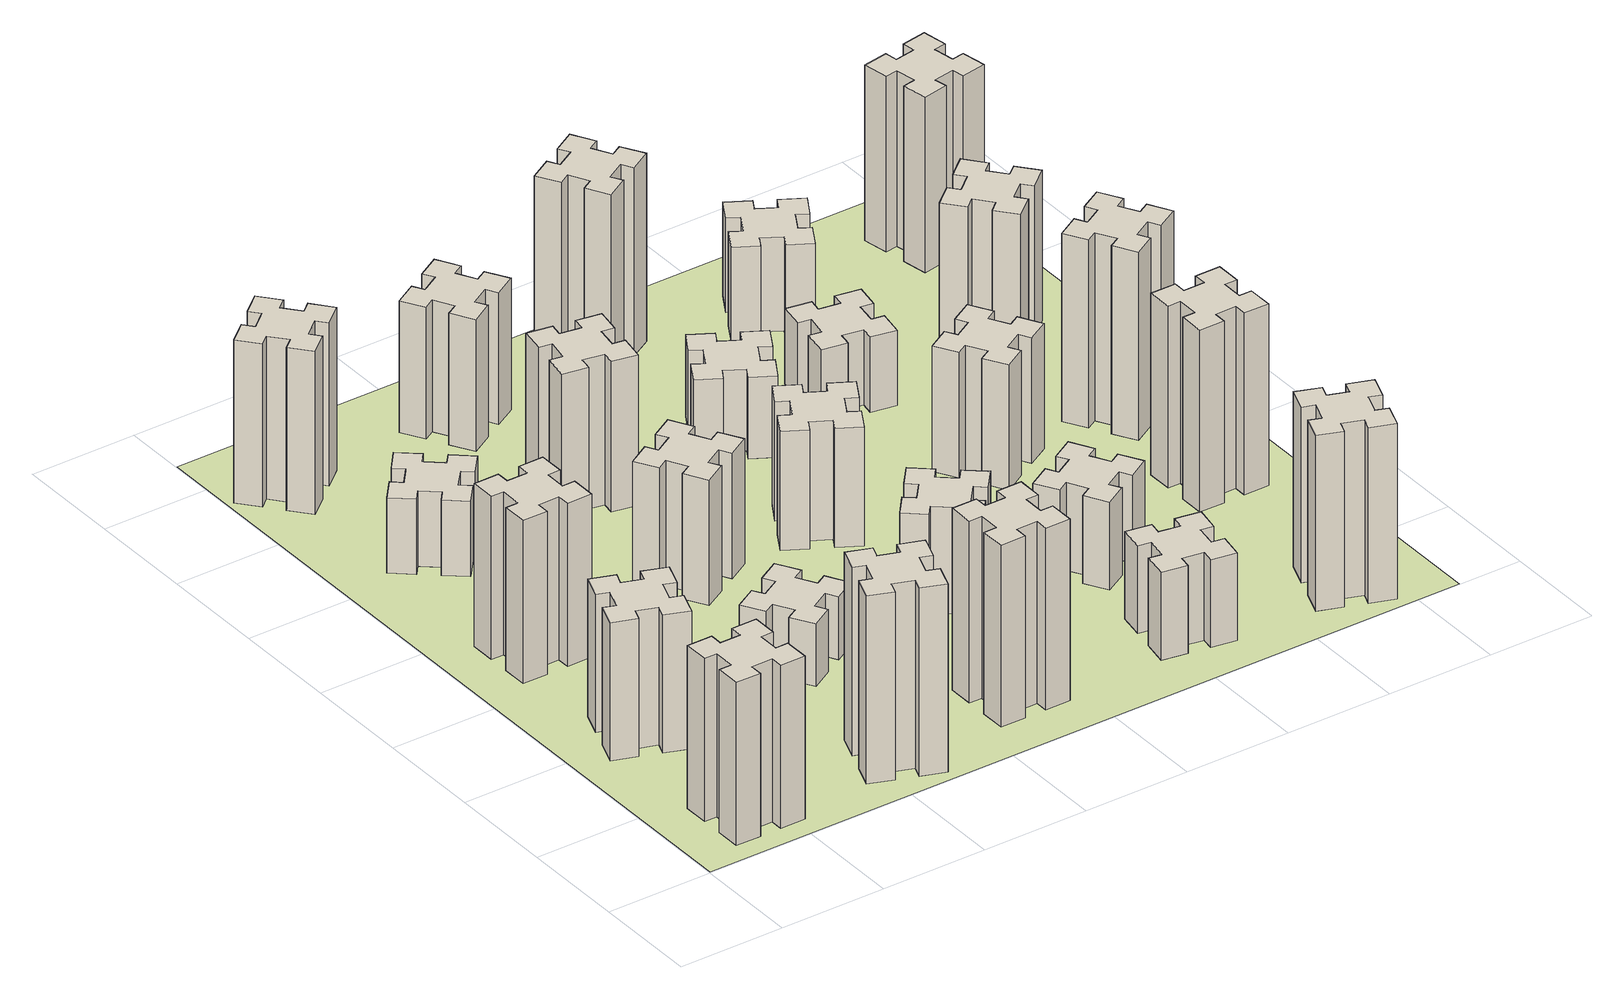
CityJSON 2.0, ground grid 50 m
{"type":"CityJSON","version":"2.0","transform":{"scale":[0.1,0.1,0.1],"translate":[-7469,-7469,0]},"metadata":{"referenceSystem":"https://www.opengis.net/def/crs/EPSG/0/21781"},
"CityObjects":{
"building1":{"type":"Building","attributes":{"class":"1000","function":"1000","usage":"1000","yearOfConstruction":2016,"roofType":"1000","measuredHeight":78,"storeysAboveGround":30,"storeysBelowGround":0},"geometry":[{"type":"Solid","lod":"1","boundaries":[[[[0,1,2,3,4,5,6,7,8,9,10,11,12,13,14,15,16,17,18,19]],[[17,16,20,21]],[[16,15,22,20]],[[15,14,23,22]],[[14,13,24,23]],[[13,12,25,24]],[[12,11,26,25]],[[11,10,27,26]],[[10,9,28,27]],[[9,8,29,28]],[[8,7,30,29]],[[7,6,31,30]],[[6,5,32,31]],[[5,4,33,32]],[[4,3,34,33]],[[3,2,35,34]],[[2,1,36,35]],[[1,0,37,36]],[[0,19,38,37]],[[19,18,39,38]],[[18,17,21,39]],[[24,25,26,27,28,29,30,31,32,33,34,35,36,37,38,39,21,20,22,23]]]]}]},
"building2":{"type":"Building","attributes":{"class":"1000","function":"1000","usage":"1000","yearOfConstruction":2016,"roofType":"1000","measuredHeight":66,"storeysAboveGround":30,"storeysBelowGround":0},"geometry":[{"type":"Solid","lod":"1","boundaries":[[[[40,41,42,43,44,45,46,47,48,49,50,51,52,53,54,55,56,57,58,59]],[[57,56,60,61]],[[56,55,62,60]],[[55,54,63,62]],[[54,53,64,63]],[[53,52,65,64]],[[52,51,66,65]],[[51,50,67,66]],[[50,49,68,67]],[[49,48,69,68]],[[48,47,70,69]],[[47,46,71,70]],[[46,45,72,71]],[[45,44,73,72]],[[44,43,74,73]],[[43,42,75,74]],[[42,41,76,75]],[[41,40,77,76]],[[40,59,78,77]],[[59,58,79,78]],[[58,57,61,79]],[[64,65,66,67,68,69,70,71,72,73,74,75,76,77,78,79,61,60,62,63]]]]}]},
"building3":{"type":"Building","attributes":{"class":"1000","function":"1000","usage":"1000","yearOfConstruction":2016,"roofType":"1000","measuredHeight":78,"storeysAboveGround":30,"storeysBelowGround":0},"geometry":[{"type":"Solid","lod":"1","boundaries":[[[[80,81,82,83,84,85,86,87,88,89,90,91,92,93,94,95,96,97,98,99]],[[97,96,100,101]],[[96,95,102,100]],[[95,94,103,102]],[[94,93,104,103]],[[93,92,105,104]],[[92,91,106,105]],[[91,90,107,106]],[[90,89,108,107]],[[89,88,109,108]],[[88,87,110,109]],[[87,86,111,110]],[[86,85,112,111]],[[85,84,113,112]],[[84,83,114,113]],[[83,82,115,114]],[[82,81,116,115]],[[81,80,117,116]],[[80,99,118,117]],[[99,98,119,118]],[[98,97,101,119]],[[104,105,106,107,108,109,110,111,112,113,114,115,116,117,118,119,101,100,102,103]]]]}]},
"building4":{"type":"Building","attributes":{"class":"1000","function":"1000","usage":"1000","yearOfConstruction":2016,"roofType":"1000","measuredHeight":90,"storeysAboveGround":30,"storeysBelowGround":0},"geometry":[{"type":"Solid","lod":"1","boundaries":[[[[120,121,122,123,124,125,126,127,128,129,130,131,132,133,134,135,136,137,138,139]],[[137,136,140,141]],[[136,135,142,140]],[[135,134,143,142]],[[134,133,144,143]],[[133,132,145,144]],[[132,131,146,145]],[[131,130,147,146]],[[130,129,148,147]],[[129,128,149,148]],[[128,127,150,149]],[[127,126,151,150]],[[126,125,152,151]],[[125,124,153,152]],[[124,123,154,153]],[[123,122,155,154]],[[122,121,156,155]],[[121,120,157,156]],[[120,139,158,157]],[[139,138,159,158]],[[138,137,141,159]],[[144,145,146,147,148,149,150,151,152,153,154,155,156,157,158,159,141,140,142,143]]]]}]},
"building5":{"type":"Building","attributes":{"class":"1000","function":"1000","usage":"1000","yearOfConstruction":2016,"roofType":"1000","measuredHeight":36,"storeysAboveGround":30,"storeysBelowGround":0},"geometry":[{"type":"Solid","lod":"1","boundaries":[[[[160,161,162,163,164,165,166,167,168,169,170,171,172,173,174,175,176,177,178,179]],[[177,176,180,181]],[[176,175,182,180]],[[175,174,183,182]],[[174,173,184,183]],[[173,172,185,184]],[[172,171,186,185]],[[171,170,187,186]],[[170,169,188,187]],[[169,168,189,188]],[[168,167,190,189]],[[167,166,191,190]],[[166,165,192,191]],[[165,164,193,192]],[[164,163,194,193]],[[163,162,195,194]],[[162,161,196,195]],[[161,160,197,196]],[[160,179,198,197]],[[179,178,199,198]],[[178,177,181,199]],[[184,185,186,187,188,189,190,191,192,193,194,195,196,197,198,199,181,180,182,183]]]]}]},
"building6":{"type":"Building","attributes":{"class":"1000","function":"1000","usage":"1000","yearOfConstruction":2016,"roofType":"1000","measuredHeight":78,"storeysAboveGround":30,"storeysBelowGround":0},"geometry":[{"type":"Solid","lod":"1","boundaries":[[[[200,201,202,203,204,205,206,207,208,209,210,211,212,213,214,215,216,217,218,219]],[[217,216,220,221]],[[216,215,222,220]],[[215,214,223,222]],[[214,213,224,223]],[[213,212,225,224]],[[212,211,226,225]],[[211,210,227,226]],[[210,209,228,227]],[[209,208,229,228]],[[208,207,230,229]],[[207,206,231,230]],[[206,205,232,231]],[[205,204,233,232]],[[204,203,234,233]],[[203,202,235,234]],[[202,201,236,235]],[[201,200,237,236]],[[200,219,238,237]],[[219,218,239,238]],[[218,217,221,239]],[[224,225,226,227,228,229,230,231,232,233,234,235,236,237,238,239,221,220,222,223]]]]}]},
"building7":{"type":"Building","attributes":{"class":"1000","function":"1000","usage":"1000","yearOfConstruction":2016,"roofType":"1000","measuredHeight":30,"storeysAboveGround":30,"storeysBelowGround":0},"geometry":[{"type":"Solid","lod":"1","boundaries":[[[[240,241,242,243,244,245,246,247,248,249,250,251,252,253,254,255,256,257,258,259]],[[257,256,260,261]],[[256,255,262,260]],[[255,254,263,262]],[[254,253,264,263]],[[253,252,265,264]],[[252,251,266,265]],[[251,250,267,266]],[[250,249,268,267]],[[249,248,269,268]],[[248,247,270,269]],[[247,246,271,270]],[[246,245,272,271]],[[245,244,273,272]],[[244,243,274,273]],[[243,242,275,274]],[[242,241,276,275]],[[241,240,277,276]],[[240,259,278,277]],[[259,258,279,278]],[[258,257,261,279]],[[264,265,266,267,268,269,270,271,272,273,274,275,276,277,278,279,261,260,262,263]]]]}]},
"building8":{"type":"Building","attributes":{"class":"1000","function":"1000","usage":"1000","yearOfConstruction":2016,"roofType":"1000","measuredHeight":60,"storeysAboveGround":30,"storeysBelowGround":0},"geometry":[{"type":"Solid","lod":"1","boundaries":[[[[280,281,282,283,284,285,286,287,288,289,290,291,292,293,294,295,296,297,298,299]],[[297,296,300,301]],[[296,295,302,300]],[[295,294,303,302]],[[294,293,304,303]],[[293,292,305,304]],[[292,291,306,305]],[[291,290,307,306]],[[290,289,308,307]],[[289,288,309,308]],[[288,287,310,309]],[[287,286,311,310]],[[286,285,312,311]],[[285,284,313,312]],[[284,283,314,313]],[[283,282,315,314]],[[282,281,316,315]],[[281,280,317,316]],[[280,299,318,317]],[[299,298,319,318]],[[298,297,301,319]],[[304,305,306,307,308,309,310,311,312,313,314,315,316,317,318,319,301,300,302,303]]]]}]},
"building9":{"type":"Building","attributes":{"class":"1000","function":"1000","usage":"1000","yearOfConstruction":2016,"roofType":"1000","measuredHeight":87,"storeysAboveGround":30,"storeysBelowGround":0},"geometry":[{"type":"Solid","lod":"1","boundaries":[[[[320,321,322,323,324,325,326,327,328,329,330,331,332,333,334,335,336,337,338,339]],[[337,336,340,341]],[[336,335,342,340]],[[335,334,343,342]],[[334,333,344,343]],[[333,332,345,344]],[[332,331,346,345]],[[331,330,347,346]],[[330,329,348,347]],[[329,328,349,348]],[[328,327,350,349]],[[327,326,351,350]],[[326,325,352,351]],[[325,324,353,352]],[[324,323,354,353]],[[323,322,355,354]],[[322,321,356,355]],[[321,320,357,356]],[[320,339,358,357]],[[339,338,359,358]],[[338,337,341,359]],[[344,345,346,347,348,349,350,351,352,353,354,355,356,357,358,359,341,340,342,343]]]]}]},
"building10":{"type":"Building","attributes":{"class":"1000","function":"1000","usage":"1000","yearOfConstruction":2016,"roofType":"1000","measuredHeight":72,"storeysAboveGround":30,"storeysBelowGround":0},"geometry":[{"type":"Solid","lod":"1","boundaries":[[[[360,361,362,363,364,365,366,367,368,369,370,371,372,373,374,375,376,377,378,379]],[[377,376,380,381]],[[376,375,382,380]],[[375,374,383,382]],[[374,373,384,383]],[[373,372,385,384]],[[372,371,386,385]],[[371,370,387,386]],[[370,369,388,387]],[[369,368,389,388]],[[368,367,390,389]],[[367,366,391,390]],[[366,365,392,391]],[[365,364,393,392]],[[364,363,394,393]],[[363,362,395,394]],[[362,361,396,395]],[[361,360,397,396]],[[360,379,398,397]],[[379,378,399,398]],[[378,377,381,399]],[[384,385,386,387,388,389,390,391,392,393,394,395,396,397,398,399,381,380,382,383]]]]}]},
"building11":{"type":"Building","attributes":{"class":"1000","function":"1000","usage":"1000","yearOfConstruction":2016,"roofType":"1000","measuredHeight":63,"storeysAboveGround":30,"storeysBelowGround":0},"geometry":[{"type":"Solid","lod":"1","boundaries":[[[[400,401,402,403,404,405,406,407,408,409,410,411,412,413,414,415,416,417,418,419]],[[417,416,420,421]],[[416,415,422,420]],[[415,414,423,422]],[[414,413,424,423]],[[413,412,425,424]],[[412,411,426,425]],[[411,410,427,426]],[[410,409,428,427]],[[409,408,429,428]],[[408,407,430,429]],[[407,406,431,430]],[[406,405,432,431]],[[405,404,433,432]],[[404,403,434,433]],[[403,402,435,434]],[[402,401,436,435]],[[401,400,437,436]],[[400,419,438,437]],[[419,418,439,438]],[[418,417,421,439]],[[424,425,426,427,428,429,430,431,432,433,434,435,436,437,438,439,421,420,422,423]]]]}]},
"building12":{"type":"Building","attributes":{"class":"1000","function":"1000","usage":"1000","yearOfConstruction":2016,"roofType":"1000","measuredHeight":51,"storeysAboveGround":30,"storeysBelowGround":0},"geometry":[{"type":"Solid","lod":"1","boundaries":[[[[440,441,442,443,444,445,446,447,448,449,450,451,452,453,454,455,456,457,458,459]],[[457,456,460,461]],[[456,455,462,460]],[[455,454,463,462]],[[454,453,464,463]],[[453,452,465,464]],[[452,451,466,465]],[[451,450,467,466]],[[450,449,468,467]],[[449,448,469,468]],[[448,447,470,469]],[[447,446,471,470]],[[446,445,472,471]],[[445,444,473,472]],[[444,443,474,473]],[[443,442,475,474]],[[442,441,476,475]],[[441,440,477,476]],[[440,459,478,477]],[[459,458,479,478]],[[458,457,461,479]],[[464,465,466,467,468,469,470,471,472,473,474,475,476,477,478,479,461,460,462,463]]]]}]},
"building13":{"type":"Building","attributes":{"class":"1000","function":"1000","usage":"1000","yearOfConstruction":2016,"roofType":"1000","measuredHeight":57,"storeysAboveGround":30,"storeysBelowGround":0},"geometry":[{"type":"Solid","lod":"1","boundaries":[[[[480,481,482,483,484,485,486,487,488,489,490,491,492,493,494,495,496,497,498,499]],[[497,496,500,501]],[[496,495,502,500]],[[495,494,503,502]],[[494,493,504,503]],[[493,492,505,504]],[[492,491,506,505]],[[491,490,507,506]],[[490,489,508,507]],[[489,488,509,508]],[[488,487,510,509]],[[487,486,511,510]],[[486,485,512,511]],[[485,484,513,512]],[[484,483,514,513]],[[483,482,515,514]],[[482,481,516,515]],[[481,480,517,516]],[[480,499,518,517]],[[499,498,519,518]],[[498,497,501,519]],[[504,505,506,507,508,509,510,511,512,513,514,515,516,517,518,519,501,500,502,503]]]]}]},
"building14":{"type":"Building","attributes":{"class":"1000","function":"1000","usage":"1000","yearOfConstruction":2016,"roofType":"1000","measuredHeight":42,"storeysAboveGround":30,"storeysBelowGround":0},"geometry":[{"type":"Solid","lod":"1","boundaries":[[[[520,521,522,523,524,525,526,527,528,529,530,531,532,533,534,535,536,537,538,539]],[[537,536,540,541]],[[536,535,542,540]],[[535,534,543,542]],[[534,533,544,543]],[[533,532,545,544]],[[532,531,546,545]],[[531,530,547,546]],[[530,529,548,547]],[[529,528,549,548]],[[528,527,550,549]],[[527,526,551,550]],[[526,525,552,551]],[[525,524,553,552]],[[524,523,554,553]],[[523,522,555,554]],[[522,521,556,555]],[[521,520,557,556]],[[520,539,558,557]],[[539,538,559,558]],[[538,537,541,559]],[[544,545,546,547,548,549,550,551,552,553,554,555,556,557,558,559,541,540,542,543]]]]}]},
"building15":{"type":"Building","attributes":{"class":"1000","function":"1000","usage":"1000","yearOfConstruction":2016,"roofType":"1000","measuredHeight":39,"storeysAboveGround":30,"storeysBelowGround":0},"geometry":[{"type":"Solid","lod":"1","boundaries":[[[[560,561,562,563,564,565,566,567,568,569,570,571,572,573,574,575,576,577,578,579]],[[577,576,580,581]],[[576,575,582,580]],[[575,574,583,582]],[[574,573,584,583]],[[573,572,585,584]],[[572,571,586,585]],[[571,570,587,586]],[[570,569,588,587]],[[569,568,589,588]],[[568,567,590,589]],[[567,566,591,590]],[[566,565,592,591]],[[565,564,593,592]],[[564,563,594,593]],[[563,562,595,594]],[[562,561,596,595]],[[561,560,597,596]],[[560,579,598,597]],[[579,578,599,598]],[[578,577,581,599]],[[584,585,586,587,588,589,590,591,592,593,594,595,596,597,598,599,581,580,582,583]]]]}]},
"building16":{"type":"Building","attributes":{"class":"1000","function":"1000","usage":"1000","yearOfConstruction":2016,"roofType":"1000","measuredHeight":90,"storeysAboveGround":30,"storeysBelowGround":0},"geometry":[{"type":"Solid","lod":"1","boundaries":[[[[600,601,602,603,604,605,606,607,608,609,610,611,612,613,614,615,616,617,618,619]],[[617,616,620,621]],[[616,615,622,620]],[[615,614,623,622]],[[614,613,624,623]],[[613,612,625,624]],[[612,611,626,625]],[[611,610,627,626]],[[610,609,628,627]],[[609,608,629,628]],[[608,607,630,629]],[[607,606,631,630]],[[606,605,632,631]],[[605,604,633,632]],[[604,603,634,633]],[[603,602,635,634]],[[602,601,636,635]],[[601,600,637,636]],[[600,619,638,637]],[[619,618,639,638]],[[618,617,621,639]],[[624,625,626,627,628,629,630,631,632,633,634,635,636,637,638,639,621,620,622,623]]]]}]},
"building17":{"type":"Building","attributes":{"class":"1000","function":"1000","usage":"1000","yearOfConstruction":2016,"roofType":"1000","measuredHeight":42,"storeysAboveGround":30,"storeysBelowGround":0},"geometry":[{"type":"Solid","lod":"1","boundaries":[[[[640,641,642,643,644,645,646,647,648,649,650,651,652,653,654,655,656,657,658,659]],[[657,656,660,661]],[[656,655,662,660]],[[655,654,663,662]],[[654,653,664,663]],[[653,652,665,664]],[[652,651,666,665]],[[651,650,667,666]],[[650,649,668,667]],[[649,648,669,668]],[[648,647,670,669]],[[647,646,671,670]],[[646,645,672,671]],[[645,644,673,672]],[[644,643,674,673]],[[643,642,675,674]],[[642,641,676,675]],[[641,640,677,676]],[[640,659,678,677]],[[659,658,679,678]],[[658,657,661,679]],[[664,665,666,667,668,669,670,671,672,673,674,675,676,677,678,679,661,660,662,663]]]]}]},
"building18":{"type":"Building","attributes":{"class":"1000","function":"1000","usage":"1000","yearOfConstruction":2016,"roofType":"1000","measuredHeight":60,"storeysAboveGround":30,"storeysBelowGround":0},"geometry":[{"type":"Solid","lod":"1","boundaries":[[[[680,681,682,683,684,685,686,687,688,689,690,691,692,693,694,695,696,697,698,699]],[[697,696,700,701]],[[696,695,702,700]],[[695,694,703,702]],[[694,693,704,703]],[[693,692,705,704]],[[692,691,706,705]],[[691,690,707,706]],[[690,689,708,707]],[[689,688,709,708]],[[688,687,710,709]],[[687,686,711,710]],[[686,685,712,711]],[[685,684,713,712]],[[684,683,714,713]],[[683,682,715,714]],[[682,681,716,715]],[[681,680,717,716]],[[680,699,718,717]],[[699,698,719,718]],[[698,697,701,719]],[[704,705,706,707,708,709,710,711,712,713,714,715,716,717,718,719,701,700,702,703]]]]}]},
"building19":{"type":"Building","attributes":{"class":"1000","function":"1000","usage":"1000","yearOfConstruction":2016,"roofType":"1000","measuredHeight":36,"storeysAboveGround":30,"storeysBelowGround":0},"geometry":[{"type":"Solid","lod":"1","boundaries":[[[[720,721,722,723,724,725,726,727,728,729,730,731,732,733,734,735,736,737,738,739]],[[737,736,740,741]],[[736,735,742,740]],[[735,734,743,742]],[[734,733,744,743]],[[733,732,745,744]],[[732,731,746,745]],[[731,730,747,746]],[[730,729,748,747]],[[729,728,749,748]],[[728,727,750,749]],[[727,726,751,750]],[[726,725,752,751]],[[725,724,753,752]],[[724,723,754,753]],[[723,722,755,754]],[[722,721,756,755]],[[721,720,757,756]],[[720,739,758,757]],[[739,738,759,758]],[[738,737,741,759]],[[744,745,746,747,748,749,750,751,752,753,754,755,756,757,758,759,741,740,742,743]]]]}]},
"building20":{"type":"Building","attributes":{"class":"1000","function":"1000","usage":"1000","yearOfConstruction":2016,"roofType":"1000","measuredHeight":84,"storeysAboveGround":30,"storeysBelowGround":0},"geometry":[{"type":"Solid","lod":"1","boundaries":[[[[760,761,762,763,764,765,766,767,768,769,770,771,772,773,774,775,776,777,778,779]],[[777,776,780,781]],[[776,775,782,780]],[[775,774,783,782]],[[774,773,784,783]],[[773,772,785,784]],[[772,771,786,785]],[[771,770,787,786]],[[770,769,788,787]],[[769,768,789,788]],[[768,767,790,789]],[[767,766,791,790]],[[766,765,792,791]],[[765,764,793,792]],[[764,763,794,793]],[[763,762,795,794]],[[762,761,796,795]],[[761,760,797,796]],[[760,779,798,797]],[[779,778,799,798]],[[778,777,781,799]],[[784,785,786,787,788,789,790,791,792,793,794,795,796,797,798,799,781,780,782,783]]]]}]},
"building21":{"type":"Building","attributes":{"class":"1000","function":"1000","usage":"1000","yearOfConstruction":2016,"roofType":"1000","measuredHeight":45,"storeysAboveGround":30,"storeysBelowGround":0},"geometry":[{"type":"Solid","lod":"1","boundaries":[[[[800,801,802,803,804,805,806,807,808,809,810,811,812,813,814,815,816,817,818,819]],[[817,816,820,821]],[[816,815,822,820]],[[815,814,823,822]],[[814,813,824,823]],[[813,812,825,824]],[[812,811,826,825]],[[811,810,827,826]],[[810,809,828,827]],[[809,808,829,828]],[[808,807,830,829]],[[807,806,831,830]],[[806,805,832,831]],[[805,804,833,832]],[[804,803,834,833]],[[803,802,835,834]],[[802,801,836,835]],[[801,800,837,836]],[[800,819,838,837]],[[819,818,839,838]],[[818,817,821,839]],[[824,825,826,827,828,829,830,831,832,833,834,835,836,837,838,839,821,820,822,823]]]]}]},
"building22":{"type":"Building","attributes":{"class":"1000","function":"1000","usage":"1000","yearOfConstruction":2016,"roofType":"1000","measuredHeight":87,"storeysAboveGround":30,"storeysBelowGround":0},"geometry":[{"type":"Solid","lod":"1","boundaries":[[[[840,841,842,843,844,845,846,847,848,849,850,851,852,853,854,855,856,857,858,859]],[[857,856,860,861]],[[856,855,862,860]],[[855,854,863,862]],[[854,853,864,863]],[[853,852,865,864]],[[852,851,866,865]],[[851,850,867,866]],[[850,849,868,867]],[[849,848,869,868]],[[848,847,870,869]],[[847,846,871,870]],[[846,845,872,871]],[[845,844,873,872]],[[844,843,874,873]],[[843,842,875,874]],[[842,841,876,875]],[[841,840,877,876]],[[840,859,878,877]],[[859,858,879,878]],[[858,857,861,879]],[[864,865,866,867,868,869,870,871,872,873,874,875,876,877,878,879,861,860,862,863]]]]}]},
"building23":{"type":"Building","attributes":{"class":"1000","function":"1000","usage":"1000","yearOfConstruction":2016,"roofType":"1000","measuredHeight":90,"storeysAboveGround":30,"storeysBelowGround":0},"geometry":[{"type":"Solid","lod":"1","boundaries":[[[[880,881,882,883,884,885,886,887,888,889,890,891,892,893,894,895,896,897,898,899]],[[897,896,900,901]],[[896,895,902,900]],[[895,894,903,902]],[[894,893,904,903]],[[893,892,905,904]],[[892,891,906,905]],[[891,890,907,906]],[[890,889,908,907]],[[889,888,909,908]],[[888,887,910,909]],[[887,886,911,910]],[[886,885,912,911]],[[885,884,913,912]],[[884,883,914,913]],[[883,882,915,914]],[[882,881,916,915]],[[881,880,917,916]],[[880,899,918,917]],[[899,898,919,918]],[[898,897,901,919]],[[904,905,906,907,908,909,910,911,912,913,914,915,916,917,918,919,901,900,902,903]]]]}]},
"building24":{"type":"Building","attributes":{"class":"1000","function":"1000","usage":"1000","yearOfConstruction":2016,"roofType":"1000","measuredHeight":72,"storeysAboveGround":30,"storeysBelowGround":0},"geometry":[{"type":"Solid","lod":"1","boundaries":[[[[920,921,922,923,924,925,926,927,928,929,930,931,932,933,934,935,936,937,938,939]],[[937,936,940,941]],[[936,935,942,940]],[[935,934,943,942]],[[934,933,944,943]],[[933,932,945,944]],[[932,931,946,945]],[[931,930,947,946]],[[930,929,948,947]],[[929,928,949,948]],[[928,927,950,949]],[[927,926,951,950]],[[926,925,952,951]],[[925,924,953,952]],[[924,923,954,953]],[[923,922,955,954]],[[922,921,956,955]],[[921,920,957,956]],[[920,939,958,957]],[[939,938,959,958]],[[938,937,941,959]],[[944,945,946,947,948,949,950,951,952,953,954,955,956,957,958,959,941,940,942,943]]]]}]},
"building25":{"type":"Building","attributes":{"class":"1000","function":"1000","usage":"1000","yearOfConstruction":2016,"roofType":"1000","measuredHeight":84,"storeysAboveGround":30,"storeysBelowGround":0},"geometry":[{"type":"Solid","lod":"1","boundaries":[[[[960,961,962,963,964,965,966,967,968,969,970,971,972,973,974,975,976,977,978,979]],[[977,976,980,981]],[[976,975,982,980]],[[975,974,983,982]],[[974,973,984,983]],[[973,972,985,984]],[[972,971,986,985]],[[971,970,987,986]],[[970,969,988,987]],[[969,968,989,988]],[[968,967,990,989]],[[967,966,991,990]],[[966,965,992,991]],[[965,964,993,992]],[[964,963,994,993]],[[963,962,995,994]],[[962,961,996,995]],[[961,960,997,996]],[[960,979,998,997]],[[979,978,999,998]],[[978,977,981,999]],[[984,985,986,987,988,989,990,991,992,993,994,995,996,997,998,999,981,980,982,983]]]]}]},
"landuse1":{"type":"LandUse","attributes":{"name":"plot1","function":"1010"},"geometry":[{"type":"MultiSurface","lod":"1","boundaries":[[[1000,1001,1002,1003]]]}]}
},
"vertices":[
[265,325,0],[265,225,0],[205,225,0],[205,105,0],[325,105,0],[325,165,0],[425,165,0],[425,105,0],[545,105,0],[545,225,0],[485,225,0],[485,325,0],[545,325,0],[545,445,0],[425,445,0],[425,385,0],[325,385,0],[325,445,0],[205,445,0],[205,325,0],[325,385,780],[325,445,780],[425,385,780],[425,445,780],[545,445,780],[545,325,780],[485,325,780],[485,225,780],[545,225,780],[545,105,780],[425,105,780],[425,165,780],[325,165,780],[325,105,780],[205,105,780],[205,225,780],[265,225,780],[265,325,780],[205,325,780],[205,445,780],
[289,1100,0],[255,1006,0],[199,1027,0],[157,914,0],[270,873,0],[291,929,0],[385,895,0],[364,839,0],[477,797,0],[518,910,0],[462,931,0],[496,1025,0],[552,1004,0],[593,1117,0],[480,1158,0],[460,1102,0],[366,1136,0],[387,1192,0],[274,1233,0],[233,1120,0],[366,1136,660],[387,1192,660],[460,1102,660],[480,1158,660],[593,1117,660],[552,1004,660],[496,1025,660],[462,931,660],[518,910,660],[477,797,660],[364,839,660],[385,895,660],[291,929,660],[270,873,660],[157,914,660],[199,1027,660],[255,1006,660],[289,1100,660],[233,1120,660],[274,1233,660],
[265,1805,0],[265,1705,0],[205,1705,0],[205,1585,0],[325,1585,0],[325,1645,0],[425,1645,0],[425,1585,0],[545,1585,0],[545,1705,0],[485,1705,0],[485,1805,0],[545,1805,0],[545,1925,0],[425,1925,0],[425,1865,0],[325,1865,0],[325,1925,0],[205,1925,0],[205,1805,0],[325,1865,780],[325,1925,780],[425,1865,780],[425,1925,780],[545,1925,780],[545,1805,780],[485,1805,780],[485,1705,780],[545,1705,780],[545,1585,780],[425,1585,780],[425,1645,780],[325,1645,780],[325,1585,780],[205,1585,780],[205,1705,780],[265,1705,780],[265,1805,780],[205,1805,780],[205,1925,780],
[1029,360,0],[995,266,0],[939,287,0],[897,174,0],[1010,133,0],[1031,189,0],[1125,155,0],[1104,99,0],[1217,57,0],[1258,170,0],[1202,191,0],[1236,285,0],[1292,264,0],[1333,377,0],[1220,418,0],[1200,362,0],[1106,396,0],[1127,452,0],[1014,493,0],[973,380,0],[1106,396,900],[1127,452,900],[1200,362,900],[1220,418,900],[1333,377,900],[1292,264,900],[1236,285,900],[1202,191,900],[1258,170,900],[1217,57,900],[1104,99,900],[1125,155,900],[1031,189,900],[1010,133,900],[897,174,900],[939,287,900],[995,266,900],[1029,360,900],[973,380,900],[1014,493,900],
[423,2704,0],[359,2628,0],[313,2666,0],[236,2574,0],[328,2497,0],[366,2543,0],[443,2479,0],[404,2433,0],[496,2356,0],[573,2448,0],[527,2486,0],[592,2563,0],[638,2524,0],[715,2616,0],[623,2693,0],[584,2647,0],[508,2712,0],[546,2758,0],[454,2835,0],[377,2743,0],[508,2712,360],[546,2758,360],[584,2647,360],[623,2693,360],[715,2616,360],[638,2524,360],[592,2563,360],[527,2486,360],[573,2448,360],[496,2356,360],[404,2433,360],[443,2479,360],[366,2543,360],[328,2497,360],[236,2574,360],[313,2666,360],[359,2628,360],[423,2704,360],[377,2743,360],[454,2835,360],
[308,3219,0],[384,3283,0],[423,3237,0],[515,3314,0],[438,3406,0],[392,3368,0],[327,3444,0],[373,3483,0],[296,3575,0],[204,3498,0],[243,3452,0],[166,3387,0],[128,3433,0],[36,3356,0],[113,3264,0],[159,3303,0],[223,3226,0],[177,3188,0],[254,3096,0],[346,3173,0],[223,3226,780],[177,3188,780],[159,3303,780],[113,3264,780],[36,3356,780],[128,3433,780],[166,3387,780],[243,3452,780],[204,3498,780],[296,3575,780],[373,3483,780],[327,3444,780],[392,3368,780],[438,3406,780],[515,3314,780],[423,3237,780],[384,3283,780],[308,3219,780],[346,3173,780],[254,3096,780],
[1204,1236,0],[1117,1186,0],[1087,1238,0],[983,1178,0],[1043,1074,0],[1095,1104,0],[1145,1017,0],[1093,987,0],[1153,883,0],[1257,943,0],[1227,995,0],[1314,1045,0],[1344,993,0],[1448,1053,0],[1388,1157,0],[1336,1127,0],[1286,1214,0],[1338,1244,0],[1278,1348,0],[1174,1288,0],[1286,1214,300],[1338,1244,300],[1336,1127,300],[1388,1157,300],[1448,1053,300],[1344,993,300],[1314,1045,300],[1227,995,300],[1257,943,300],[1153,883,300],[1093,987,300],[1145,1017,300],[1095,1104,300],[1043,1074,300],[983,1178,300],[1087,1238,300],[1117,1186,300],[1204,1236,300],[1174,1288,300],[1278,1348,300],
[1095,1844,0],[1145,1757,0],[1093,1727,0],[1153,1623,0],[1257,1683,0],[1227,1735,0],[1314,1785,0],[1344,1733,0],[1448,1793,0],[1388,1897,0],[1336,1867,0],[1286,1954,0],[1338,1984,0],[1278,2088,0],[1174,2028,0],[1204,1976,0],[1117,1926,0],[1087,1978,0],[983,1918,0],[1043,1814,0],[1117,1926,600],[1087,1978,600],[1204,1976,600],[1174,2028,600],[1278,2088,600],[1338,1984,600],[1286,1954,600],[1336,1867,600],[1388,1897,600],[1448,1793,600],[1344,1733,600],[1314,1785,600],[1227,1735,600],[1257,1683,600],[1153,1623,600],[1093,1727,600],[1145,1757,600],[1095,1844,600],[1043,1814,600],[983,1918,600],
[1865,325,0],[1865,425,0],[1925,425,0],[1925,545,0],[1805,545,0],[1805,485,0],[1705,485,0],[1705,545,0],[1585,545,0],[1585,425,0],[1645,425,0],[1645,325,0],[1585,325,0],[1585,205,0],[1705,205,0],[1705,265,0],[1805,265,0],[1805,205,0],[1925,205,0],[1925,325,0],[1805,265,870],[1805,205,870],[1705,265,870],[1705,205,870],[1585,205,870],[1585,325,870],[1645,325,870],[1645,425,870],[1585,425,870],[1585,545,870],[1705,545,870],[1705,485,870],[1805,485,870],[1805,545,870],[1925,545,870],[1925,425,870],[1865,425,870],[1865,325,870],[1925,325,870],[1925,205,870],
[1315,2527,0],[1332,2625,0],[1391,2615,0],[1412,2733,0],[1294,2754,0],[1284,2695,0],[1185,2712,0],[1196,2771,0],[1077,2792,0],[1057,2674,0],[1116,2664,0],[1098,2565,0],[1039,2576,0],[1018,2457,0],[1137,2437,0],[1147,2496,0],[1245,2478,0],[1235,2419,0],[1353,2398,0],[1374,2517,0],[1245,2478,720],[1235,2419,720],[1147,2496,720],[1137,2437,720],[1018,2457,720],[1039,2576,720],[1098,2565,720],[1116,2664,720],[1057,2674,720],[1077,2792,720],[1196,2771,720],[1185,2712,720],[1284,2695,720],[1294,2754,720],[1412,2733,720],[1391,2615,720],[1332,2625,720],[1315,2527,720],[1374,2517,720],[1353,2398,720],
[1104,3456,0],[1017,3406,0],[987,3458,0],[883,3398,0],[943,3294,0],[995,3324,0],[1045,3237,0],[993,3207,0],[1053,3103,0],[1157,3163,0],[1127,3215,0],[1214,3265,0],[1244,3213,0],[1348,3273,0],[1288,3377,0],[1236,3347,0],[1186,3434,0],[1238,3464,0],[1178,3568,0],[1074,3508,0],[1186,3434,630],[1238,3464,630],[1236,3347,630],[1288,3377,630],[1348,3273,630],[1244,3213,630],[1214,3265,630],[1127,3215,630],[1157,3163,630],[1053,3103,630],[993,3207,630],[1045,3237,630],[995,3324,630],[943,3294,630],[883,3398,630],[987,3458,630],[1017,3406,630],[1104,3456,630],[1074,3508,630],[1178,3568,630],
[1903,1224,0],[1839,1148,0],[1793,1186,0],[1716,1094,0],[1808,1017,0],[1846,1063,0],[1923,999,0],[1884,953,0],[1976,876,0],[2053,968,0],[2007,1006,0],[2072,1083,0],[2118,1044,0],[2195,1136,0],[2103,1213,0],[2064,1167,0],[1988,1232,0],[2026,1278,0],[1934,1355,0],[1857,1263,0],[1988,1232,510],[2026,1278,510],[2064,1167,510],[2103,1213,510],[2195,1136,510],[2118,1044,510],[2072,1083,510],[2007,1006,510],[2053,968,510],[1976,876,510],[1884,953,510],[1923,999,510],[1846,1063,510],[1808,1017,510],[1716,1094,510],[1793,1186,510],[1839,1148,510],[1903,1224,510],[1857,1263,510],[1934,1355,510],
[1785,1954,0],[1735,1867,0],[1683,1897,0],[1623,1793,0],[1727,1733,0],[1757,1785,0],[1844,1735,0],[1814,1683,0],[1918,1623,0],[1978,1727,0],[1926,1757,0],[1976,1844,0],[2028,1814,0],[2088,1918,0],[1984,1978,0],[1954,1926,0],[1867,1976,0],[1897,2028,0],[1793,2088,0],[1733,1984,0],[1867,1976,570],[1897,2028,570],[1954,1926,570],[1984,1978,570],[2088,1918,570],[2028,1814,570],[1976,1844,570],[1926,1757,570],[1978,1727,570],[1918,1623,570],[1814,1683,570],[1844,1735,570],[1757,1785,570],[1727,1733,570],[1623,1793,570],[1683,1897,570],[1735,1867,570],[1785,1954,570],[1733,1984,570],[1793,2088,570],
[2527,276,0],[2625,258,0],[2615,199,0],[2733,178,0],[2754,297,0],[2695,307,0],[2712,405,0],[2771,395,0],[2792,513,0],[2674,534,0],[2664,475,0],[2565,492,0],[2576,551,0],[2457,572,0],[2437,454,0],[2496,444,0],[2478,345,0],[2419,356,0],[2398,237,0],[2517,217,0],[2478,345,420],[2419,356,420],[2496,444,420],[2437,454,420],[2457,572,420],[2576,551,420],[2565,492,420],[2664,475,420],[2674,534,420],[2792,513,420],[2771,395,420],[2712,405,420],[2695,307,420],[2754,297,420],[2733,178,420],[2615,199,420],[2625,258,420],[2527,276,420],[2517,217,420],[2398,237,420],
[2026,2497,0],[2076,2584,0],[2128,2554,0],[2188,2658,0],[2084,2718,0],[2054,2666,0],[1967,2716,0],[1997,2768,0],[1893,2828,0],[1833,2724,0],[1885,2694,0],[1835,2607,0],[1783,2637,0],[1723,2533,0],[1827,2473,0],[1857,2525,0],[1944,2475,0],[1914,2423,0],[2018,2363,0],[2078,2467,0],[1944,2475,390],[1914,2423,390],[1857,2525,390],[1827,2473,390],[1723,2533,390],[1783,2637,390],[1835,2607,390],[1885,2694,390],[1833,2724,390],[1893,2828,390],[1997,2768,390],[1967,2716,390],[2054,2666,390],[2084,2718,390],[2188,2658,390],[2128,2554,390],[2076,2584,390],[2026,2497,390],[2078,2467,390],[2018,2363,390],
[1844,3556,0],[1757,3506,0],[1727,3558,0],[1623,3498,0],[1683,3394,0],[1735,3424,0],[1785,3337,0],[1733,3307,0],[1793,3203,0],[1897,3263,0],[1867,3315,0],[1954,3365,0],[1984,3313,0],[2088,3373,0],[2028,3477,0],[1976,3447,0],[1926,3534,0],[1978,3564,0],[1918,3668,0],[1814,3608,0],[1926,3534,900],[1978,3564,900],[1976,3447,900],[2028,3477,900],[2088,3373,900],[1984,3313,900],[1954,3365,900],[1867,3315,900],[1897,3263,900],[1793,3203,900],[1733,3307,900],[1785,3337,900],[1735,3424,900],[1683,3394,900],[1623,3498,900],[1727,3558,900],[1757,3506,900],[1844,3556,900],[1814,3608,900],[1918,3668,900],
[2607,895,0],[2694,945,0],[2724,893,0],[2828,953,0],[2768,1057,0],[2716,1027,0],[2666,1114,0],[2718,1144,0],[2658,1248,0],[2554,1188,0],[2584,1136,0],[2497,1086,0],[2467,1138,0],[2363,1078,0],[2423,974,0],[2475,1004,0],[2525,917,0],[2473,887,0],[2533,783,0],[2637,843,0],[2525,917,420],[2473,887,420],[2475,1004,420],[2423,974,420],[2363,1078,420],[2467,1138,420],[2497,1086,420],[2584,1136,420],[2554,1188,420],[2658,1248,420],[2718,1144,420],[2666,1114,420],[2716,1027,420],[2768,1057,420],[2828,953,420],[2724,893,420],[2694,945,420],[2607,895,420],[2637,843,420],[2533,783,420],
[2816,1867,0],[2766,1954,0],[2818,1984,0],[2758,2088,0],[2654,2028,0],[2684,1976,0],[2597,1926,0],[2567,1978,0],[2463,1918,0],[2523,1814,0],[2575,1844,0],[2625,1757,0],[2573,1727,0],[2633,1623,0],[2737,1683,0],[2707,1735,0],[2794,1785,0],[2824,1733,0],[2928,1793,0],[2868,1897,0],[2794,1785,600],[2824,1733,600],[2707,1735,600],[2737,1683,600],[2633,1623,600],[2573,1727,600],[2625,1757,600],[2575,1844,600],[2523,1814,600],[2463,1918,600],[2567,1978,600],[2597,1926,600],[2684,1976,600],[2654,2028,600],[2758,2088,600],[2818,1984,600],[2766,1954,600],[2816,1867,600],[2868,1897,600],[2928,1793,600],
[2595,2527,0],[2612,2625,0],[2671,2615,0],[2692,2733,0],[2574,2754,0],[2564,2695,0],[2465,2712,0],[2476,2771,0],[2357,2792,0],[2337,2674,0],[2396,2664,0],[2378,2565,0],[2319,2576,0],[2298,2457,0],[2417,2437,0],[2427,2496,0],[2525,2478,0],[2515,2419,0],[2633,2398,0],[2654,2517,0],[2525,2478,360],[2515,2419,360],[2427,2496,360],[2417,2437,360],[2298,2457,360],[2319,2576,360],[2378,2565,360],[2396,2664,360],[2337,2674,360],[2357,2792,360],[2476,2771,360],[2465,2712,360],[2564,2695,360],[2574,2754,360],[2692,2733,360],[2671,2615,360],[2612,2625,360],[2595,2527,360],[2654,2517,360],[2633,2398,360],
[3251,189,0],[3345,155,0],[3324,99,0],[3437,57,0],[3478,170,0],[3422,191,0],[3456,285,0],[3512,264,0],[3553,377,0],[3440,418,0],[3420,362,0],[3326,396,0],[3347,452,0],[3234,493,0],[3193,380,0],[3249,360,0],[3215,266,0],[3159,287,0],[3117,174,0],[3230,133,0],[3215,266,840],[3159,287,840],[3249,360,840],[3193,380,840],[3234,493,840],[3347,452,840],[3326,396,840],[3420,362,840],[3440,418,840],[3553,377,840],[3512,264,840],[3456,285,840],[3422,191,840],[3478,170,840],[3437,57,840],[3324,99,840],[3345,155,840],[3251,189,840],[3230,133,840],[3117,174,840],
[2497,3165,0],[2584,3115,0],[2554,3063,0],[2658,3003,0],[2718,3107,0],[2666,3137,0],[2716,3224,0],[2768,3194,0],[2828,3298,0],[2724,3358,0],[2694,3306,0],[2607,3356,0],[2637,3408,0],[2533,3468,0],[2473,3364,0],[2525,3334,0],[2475,3247,0],[2423,3277,0],[2363,3173,0],[2467,3113,0],[2475,3247,450],[2423,3277,450],[2525,3334,450],[2473,3364,450],[2533,3468,450],[2637,3408,450],[2607,3356,450],[2694,3306,450],[2724,3358,450],[2828,3298,450],[2768,3194,450],[2716,3224,450],[2666,3137,450],[2718,3107,450],[2658,3003,450],[2554,3063,450],[2584,3115,450],[2497,3165,450],[2467,3113,450],[2363,3173,450],
[3445,1165,0],[3445,1265,0],[3505,1265,0],[3505,1385,0],[3385,1385,0],[3385,1325,0],[3285,1325,0],[3285,1385,0],[3165,1385,0],[3165,1265,0],[3225,1265,0],[3225,1165,0],[3165,1165,0],[3165,1045,0],[3285,1045,0],[3285,1105,0],[3385,1105,0],[3385,1045,0],[3505,1045,0],[3505,1165,0],[3385,1105,870],[3385,1045,870],[3285,1105,870],[3285,1045,870],[3165,1045,870],[3165,1165,870],[3225,1165,870],[3225,1265,870],[3165,1265,870],[3165,1385,870],[3285,1385,870],[3285,1325,870],[3385,1325,870],[3385,1385,870],[3505,1385,870],[3505,1265,870],[3445,1265,870],[3445,1165,870],[3505,1165,870],[3505,1045,870],
[3347,1735,0],[3434,1785,0],[3464,1733,0],[3568,1793,0],[3508,1897,0],[3456,1867,0],[3406,1954,0],[3458,1984,0],[3398,2088,0],[3294,2028,0],[3324,1976,0],[3237,1926,0],[3207,1978,0],[3103,1918,0],[3163,1814,0],[3215,1844,0],[3265,1757,0],[3213,1727,0],[3273,1623,0],[3377,1683,0],[3265,1757,900],[3213,1727,900],[3215,1844,900],[3163,1814,900],[3103,1918,900],[3207,1978,900],[3237,1926,900],[3324,1976,900],[3294,2028,900],[3398,2088,900],[3458,1984,900],[3406,1954,900],[3456,1867,900],[3508,1897,900],[3568,1793,900],[3464,1733,900],[3434,1785,900],[3347,1735,900],[3377,1683,900],[3273,1623,900],
[3119,2563,0],[3183,2486,0],[3137,2448,0],[3214,2356,0],[3306,2433,0],[3268,2479,0],[3344,2543,0],[3383,2497,0],[3475,2574,0],[3398,2666,0],[3352,2628,0],[3287,2704,0],[3333,2743,0],[3256,2835,0],[3164,2758,0],[3203,2712,0],[3126,2647,0],[3088,2693,0],[2996,2616,0],[3073,2524,0],[3126,2647,720],[3088,2693,720],[3203,2712,720],[3164,2758,720],[3256,2835,720],[3333,2743,720],[3287,2704,720],[3352,2628,720],[3398,2666,720],[3475,2574,720],[3383,2497,720],[3344,2543,720],[3268,2479,720],[3306,2433,720],[3214,2356,720],[3137,2448,720],[3183,2486,720],[3119,2563,720],[3073,2524,720],[2996,2616,720],
[3552,3305,0],[3535,3404,0],[3594,3414,0],[3573,3532,0],[3455,3511,0],[3465,3452,0],[3367,3435,0],[3357,3494,0],[3238,3473,0],[3259,3355,0],[3318,3365,0],[3336,3267,0],[3277,3257,0],[3297,3138,0],[3416,3159,0],[3405,3218,0],[3504,3236,0],[3514,3177,0],[3632,3197,0],[3611,3316,0],[3504,3236,840],[3514,3177,840],[3405,3218,840],[3416,3159,840],[3297,3138,840],[3277,3257,840],[3336,3267,840],[3318,3365,840],[3259,3355,840],[3238,3473,840],[3357,3494,840],[3367,3435,840],[3465,3452,840],[3455,3511,840],[3573,3532,840],[3594,3414,840],[3535,3404,840],[3552,3305,840],[3611,3316,840],[3632,3197,840],
[5,3705,0],[3705,3705,0],[3705,5,0],[5,5,0]
]}
